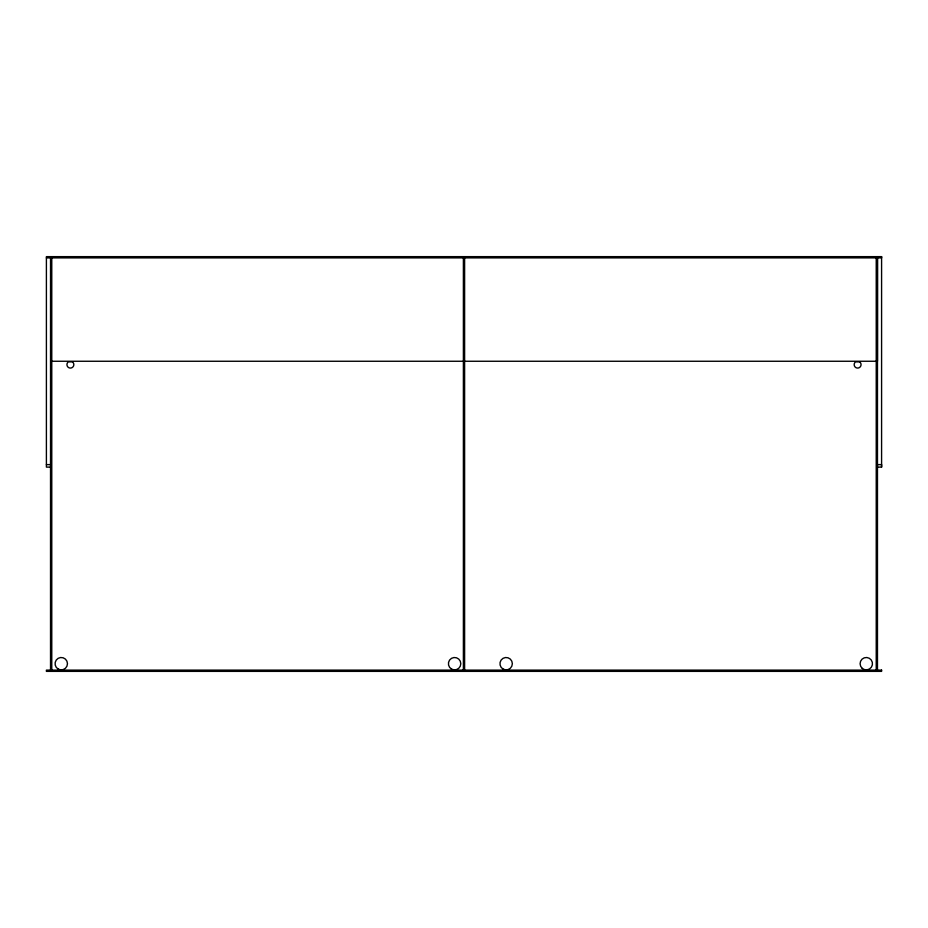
<?xml version="1.0" encoding="UTF-8"?>
<svg xmlns="http://www.w3.org/2000/svg" width="928" height="928" viewBox="0 0 928 928"><rect width="100%" height="100%" fill="white"/><g stroke="black" fill="none" stroke-linecap="round" stroke-linejoin="round"><path stroke-width="1.39" d="M877.459 361.259L877.459 256.65L46.4 256.65L46.4 467.109L50.738 467.109M877.459 467.109L881.588 467.109L881.6 464.615L877.47 464.626L877.459 465.253M877.459 256.65L881.588 256.638L881.6 257.88L46.4 257.891M51.771 361.259L463.385 361.259M464.615 361.259L876.229 361.259M46.4 464.626L50.53 464.626M881.588 256.638L881.588 467.109M877.47 257.891L877.47 670.12M876.229 257.891L876.229 670.12M464.615 257.891L464.615 670.12M463.385 257.891L463.385 670.12M462.48 670.12L462.48 671.211L454.21 671.211L454.21 670.12M51.771 257.891L51.771 670.12M50.53 257.891L50.53 670.12M72.454 361.874L68.312 361.874A3.445 3.445 0 0 0 67.837 366.954A3.445 3.445 0 0 0 72.929 366.954A3.445 3.445 0 0 0 72.454 361.874M859.688 361.874L855.546 361.874A3.445 3.445 0 0 0 855.071 366.954A3.445 3.445 0 0 0 860.163 366.954A3.445 3.445 0 0 0 859.688 361.874M881.6 670.12L46.4 670.12L46.4 671.362L881.6 671.362L881.6 670.12M503.046 669.065A6.206 6.206 0 0 0 512.349 663.694A6.206 6.206 0 0 0 503.046 658.323A6.206 6.206 0 0 0 503.046 669.065M862.216 668.369A6.206 6.206 0 0 0 872.366 664.866A6.206 6.206 0 0 0 864.258 657.824A6.206 6.206 0 0 0 862.216 668.369M58.162 669.065A6.206 6.206 0 0 0 67.466 663.694A6.206 6.206 0 0 0 58.162 658.323A6.206 6.206 0 0 0 58.162 669.065M451.507 669.065A6.206 6.206 0 0 0 460.81 663.694A6.206 6.206 0 0 0 451.507 658.323A6.206 6.206 0 0 0 451.507 669.065"/></g></svg>
